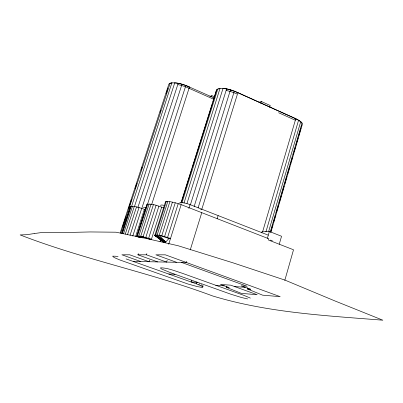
<?xml version="1.0" encoding="UTF-8"?>
<svg xmlns="http://www.w3.org/2000/svg" width="403" height="403" viewBox="0 0 403 403"><rect width="100%" height="100%" fill="white"/><g stroke="black" fill="none" stroke-linecap="round" stroke-linejoin="round"><path stroke-width="0.6" d="M145.554 209.696C140.763 208.225 135.65 205.772 130.577 206.543L122.049 233.105M136.758 236.44L147.04 204.266C152.818 203.419 158.616 206.2 164.031 207.978M147.04 204.266L136.955 235.841M212.88 102.291L216.623 89.693C223.277 86.267 231.438 90.176 237.896 92.64L295.787 118.694L300.729 121.61L302.013 123.001L302.381 124.215L270.962 232.083M156.737 236.934L154.807 235.518L154.888 235.1C160.233 234.642 165.462 236.984 170.524 238.44L168.917 238.505L159.205 235.292L169.9 201.616L175.26 202.78L181.159 204.643L268.846 238.798L268.484 240.037L293.52 249.769L284.79 280.428M165.411 202.23L165.527 201.712L166.348 201.424L169.9 201.616M279.234 244.273L281.546 236.259L269.38 231.473L261.925 231.826L261.618 232.869M265.92 231.896L298.603 120.139M268.72 231.277L300.729 121.61M267.365 238.38L269.38 231.473M270.217 232.093L302.013 123.001M270.645 232.168L271.526 229.146M271.874 227.937L272.755 224.914M273.461 222.496L274.342 219.474M274.695 218.265L275.576 215.242M276.277 212.824L278.392 205.57M279.098 203.152L281.208 195.898M281.914 193.48L284.029 186.226M284.735 183.808L285.259 181.995M285.611 180.786L286.845 176.554M287.551 174.136L288.08 172.323M288.432 171.114L289.661 166.882M290.367 164.464L290.895 162.651M291.248 161.442L292.482 157.21M293.188 154.792L293.711 152.979M294.064 151.77L295.298 147.538M296.004 145.12L296.532 143.307M296.885 142.098L298.114 137.866M298.819 135.448L299.348 133.635M299.701 132.426L300.935 128.194M301.288 126.985L301.817 125.172M223.151 88.509A14.276 4.312 17.3 0 1 237.79 92.68L295.671 118.724L295.243 120.195L278.614 112.724M262.539 232.063L295.787 118.694M176.479 262.282L155.911 254.822L165.366 254.832L280.171 296.658L262.59 295.162L247.246 288.891L247.598 287.687M226.471 287.379L229.252 287.626L220.476 284.473L230.687 285.158L257.154 294.709L241.402 293.394L226.471 287.379L226.829 286.185M269.683 107.314L270.227 105.515L261.361 101.511L258.988 102.276M118.104 256.751L115.313 256.202L112.598 256.177L114.16 257.522L119.449 259.819L187.974 284.019L197.319 286.588L201.51 287.324L202.583 287.309L203.223 285.833M260.812 103.314L261.361 101.511M202.86 287.032L200.991 285.767L196.286 283.808L196.84 282.004M217.126 218.814L218.114 215.58L190.03 204.603A8.322 1.471 17.4 0 0 180.433 202.543L179.869 202.724A8.322 1.471 17.4 0 0 180.096 203.525M198.941 284.85L199.309 283.647M200.991 285.767L201.359 284.563M202.321 286.508L202.689 285.309M191.621 280.14L191.067 281.944L197.737 282.392M198.095 207.928L234.35 91.108M237.896 92.64L201.812 209.263L200.613 209.348M186.73 261.285L186.362 262.484L133.574 261.431M190.236 249.941L201.762 212.668M188.841 208.411L190.03 204.603M190.342 204.981L226.607 88.907M194.105 206.638L230.486 89.829M183.995 203.097L220.028 88.388M167.169 260.303L166.61 262.086L146.475 254.812L137.927 254.807L138.3 253.633M186.947 203.555L223.03 88.413M164.575 236.566L175.26 202.78M211.575 96.836L211.943 95.672L214.688 96.891M167.567 237.453L178.232 203.651M180.997 202.835L216.623 89.693M181.39 202.316L191.949 168.776M192.327 167.577L212.502 103.49M168.681 244.294L181.159 204.643M181.884 203.107L217.837 88.826M167.834 201.394L157.15 234.984L165.739 242.107L168.917 238.505M149.578 260.036L149.039 261.738L129.685 254.797L121.902 254.792L140.889 261.577M161.734 235.831L172.424 202.089M160.041 241.795L160.606 240.017M138.224 237.236L136.783 236.047L140.738 236.239L148.631 238.294L158.913 206.14M146.475 254.812L146.858 253.613M151.049 204.2L140.738 236.239L149.997 239.286L151.447 239.231L161.709 207.087M159.205 235.292L165.739 242.107L163.437 242.183L154.807 235.518L165.527 201.712M166.348 201.424L155.684 234.919L163.437 242.183L154.888 235.1M213.575 99.209L188.987 88.262L189.39 87.018A14.362 4.191 18.2 0 0 174.882 82.907M151.745 204.261L189.481 86.983C183.39 84.464 176.569 81.769 169.905 83.255L168.867 84.126L120.215 232.879M143.105 236.747L153.417 204.653M145.79 237.448L156.097 205.313M135.635 236.39L144.4 209.258M147.478 204.422L185.874 85.456M147.765 204.004L137.483 235.876L138.803 237.095M149.13 203.978L138.823 235.941L140.763 237.533M127.504 234.622L136.511 206.935M137.876 207.469L178.212 83.285M130.048 235.287L139.045 207.565M132.748 236.087L141.73 208.356M141.76 208.522L182.02 84.192M122.608 226.844L125.927 216.693M128.658 208.336L131.59 199.379M135.101 188.634L136.859 183.259M141.151 170.126L142.128 167.139M160.087 112.215L160.671 110.422M166.137 93.708L167.895 88.333M120.86 233.292L170.101 83.34A14.362 4.191 18.2 0 0 169.305 83.869M121.832 233.317L130.577 206.543M122.26 233.745L131.222 206.301M131.514 206.573L171.915 82.801M123.504 233.8L132.481 206.281M125.273 234.133L134.275 206.497M134.456 206.543L174.756 82.811M209.817 96.463L211.943 95.672M168.771 273.99L175.083 274.302M215.741 285.264L224.34 285.863M234.622 286.578L245.165 287.309M247.246 288.891L250.283 289.168M247.638 298.935L241.503 297.515L230.884 294.225L170.459 272.65L161.784 269.103L160.616 268.307L160.54 267.824C167.94 267.904 175.048 270.977 182.035 273.189L243.971 295.379L250.389 298.114M126.079 258.917L196.286 283.808M148.631 238.294L151.447 239.231M137.927 254.807L157.664 261.91M181.421 262.383L247.084 286.256L241.15 285.858L250.52 289.253L250.046 289.142M270.408 240.082L272.413 240.863M218.114 215.58L268.252 235.151M154.807 235.518L155.911 235.982M189.39 87.018L214.064 97.939M140.002 237.674L137.483 235.876L138.904 237.019M165.739 242.107L155.684 234.919L164.585 242.148M140.738 236.239L142.42 237.961M170.509 83.189A14.362 4.191 18.2 0 1 172.081 82.897M177.884 84.62A14.362 4.176 18.2 0 1 188.987 88.262M143.685 207.746A7.571 1.214 17.7 0 1 143.72 207.449L144.163 207.293A7.571 1.214 17.7 0 1 146.168 207.424M160.596 205.55A7.924 1.33 17.6 0 1 160.666 205.238L161.165 205.067A7.924 1.33 17.6 0 1 164.852 205.485M218.491 88.771A14.276 4.312 17.3 0 1 219.575 88.549M295.671 118.724A13.929 4.075 16 0 1 301.474 122.522M226.209 90.499A14.286 4.292 17.3 0 1 236.863 93.954M34.628 233.493L26.689 234.702L20.15 234.919C83.003 259.32 149.463 272.368 212.577 295.933C267.733 312.718 325.735 315.645 382.85 320.199L334.681 300.84L284.891 280.08L233.246 262.912L178.106 245.739L148.057 238.878L116.029 232.204L90.267 231.947L59.085 232.672L42.96 232.36L34.628 233.493"/></g></svg>
